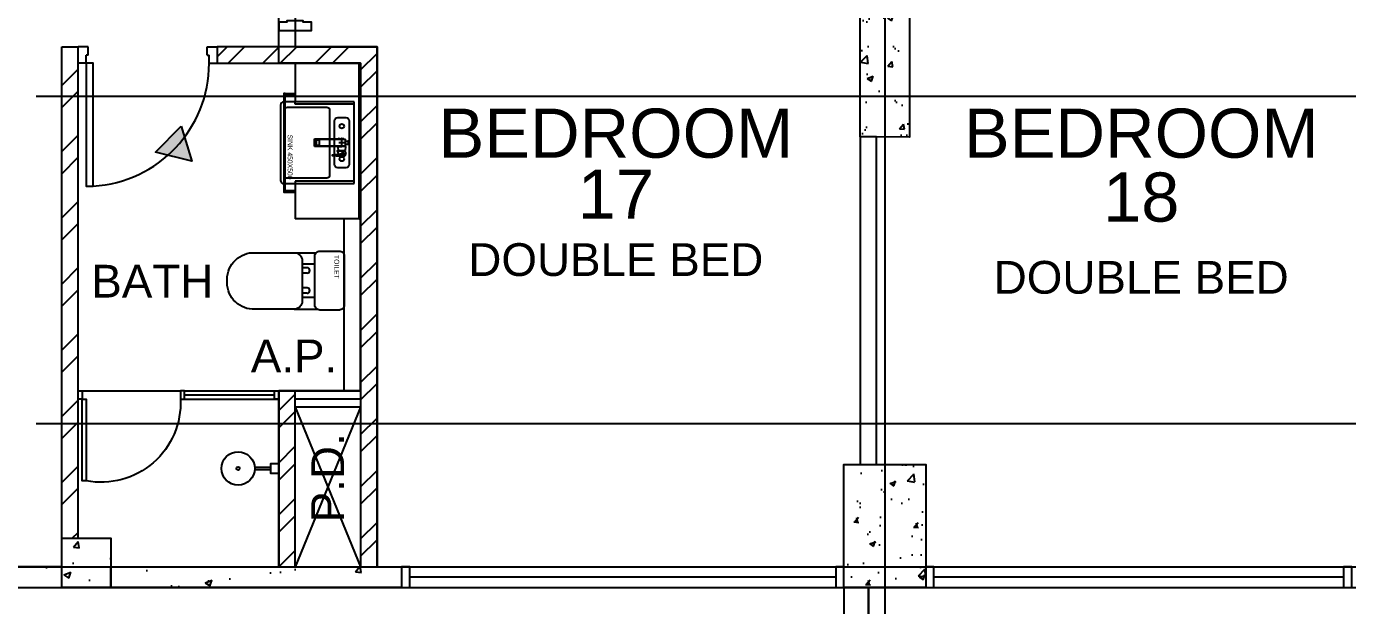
# Model space of a CAD drawing. Header units: millimetres. Extents: x 1500 to 71987, y 7230 to 49618.
# Drawn here: x 22760 to 30825, y 19889 to 23425 of the extents above; entities that cross this region are included whole.
import ezdxf
from ezdxf.enums import TextEntityAlignment as Align

# ---------------------------------------------------------------- set-up
doc = ezdxf.new("R2010")
doc.units = ezdxf.units.MM
doc.header["$MEASUREMENT"] = 0
doc.linetypes.add('CENTERX2', pattern=[101.6, 63.5, -12.7, 12.7, -12.7])
doc.layers.get('0').update_dxf_attribs({"color": 8})
doc.layers.add('00-NONPLOT', color=8, linetype='Continuous', plot=False)
doc.layers.add('LP-Nonplot', color=8, linetype='Continuous', plot=False)
for name, color, linetype in [('Architectural Features', 8, 'Continuous'), ('Default', 8, 'Continuous'), ('Door', 8, 'Continuous'), ('Dry Wall', 8, 'Continuous'), ('FSD', 8, 'Continuous'), ('GBP A.P.', 8, 'Continuous'), ('GBP Text 200', 8, 'Continuous'), ('GBP Text 250', 8, 'Continuous'), ('grid', 8, 'CENTERX2'), ('hatch', 8, 'Continuous'), ('LP-Sanitary', 8, 'Continuous'), ('LP-Sanitary2', 8, 'Continuous'), ('LP-WC', 8, 'Continuous'), ('PD', 8, 'Continuous'), ('PD DOOR', 8, 'Continuous'), ('TEXT', 8, 'Continuous'), ('TEXT Ref', 8, 'Continuous'), ('WALL-NEW', 8, 'Continuous'), ('WALL-STRUCTURE', 8, 'Continuous'), ('WINDOW', 8, 'Continuous'), ('WINDOW-MULLION', 8, 'Continuous'), ('zzz-room mix', 8, 'Continuous')]:
    doc.layers.add(name, color=color, linetype=linetype)
doc.layers.add('LP-Furn built-in', color=8, linetype='Continuous', lineweight=0)
doc.styles.add('BH', font='arial.ttf')
pattern_1 = [(50, (-579051.98, 745630.23), (430.35611, -37.65128), [45, -495]), (355, (-579052, 745630.23), (-83.2508, 451.31528), [36, -396]), (100.4514, (-579016.1, 745627.1), (347.10563, 413.66373), [38.24411, -420.68527]), (46.1842, (-579052, 745750.23), (640.34463, -99.3114), [67.5, -742.5]), (96.6356, (-578998.6, 745741.96), (560.79762, 584.47072), [57.36617, -631.0278]), (351.1842, (-579052, 745750.23), (560.79717, 584.47116), [54, -594]), (21, (-578991.98, 745720.23), (358.14423, -241.57133), [45, -495]), (326, (-578992, 745720.23), (145.9892, 435.09003), [36, -396]), (71.4514, (-578962.13, 745700.1), (504.13358, 193.5183), [38.24411, -420.68527]), (37.5, (-579051.98, 745630.23), (7.295913, 199.736312), [0, -391.2, 0, -402, 0, -397.5]), (7.5, (-579051.98, 745630.23), (157.841722, 236.647027), [0, -229.2, 0, -382.2, 0, -151.5]), (327.5, (-579185.78, 745630.23), (320.293462, -13.532923), [0, -150, 0, -468, 0, -621]), (317.5, (-579245.78, 745630.23), (349.9117, 60.06299), [0, -195, 0, -310.8, 0, -441])]

# ---------------------------------------------------------------- blocks, each defined once
blk = doc.blocks.new('SEANNOT_GROUP2')
at = {"layer": 'Default'}
blk.add_line((81.5, 351.1), (81.5, 317.9), dxfattribs=at)
blk = doc.blocks.new('SEANNOT_GROUP3')
at = {"layer": 'Default'}
blk.add_line((99.8, 335.2), (63.8, 335.2), dxfattribs=at)
blk = doc.blocks.new('ghtfdgd')
at = {"layer": 'LP-Sanitary'}
for p, q in [((79214.2, -115039.6), (79218.2, -114994.6)), ((79215.7, -115019.1), (79215.7, -115005.6)), ((79215.7, -115005.6), (79217.2, -115005.6)), ((79220.2, -114994.6), (79217.1, -115027.9)), ((79220.2, -114994.6), (79218.2, -114994.6)), ((79218.9, -115183.4), (79220.2, -114994.6)), ((79261.1, -114994.6), (79220.2, -114994.6)), ((79230.7, -114993.6), (79230.7, -114979.6)), ((79231.2, -114979.1), (79250.2, -114979.1)), ((79250.2, -114994.1), (79231.2, -114994.1)), ((79238.9, -114994.1), (79238.9, -114994.6)), ((79242.4, -114994.6), (79242.4, -114994.1)), ((79250.7, -114979.6), (79250.7, -114993.6)), ((79263.2, -114994.6), (79261.1, -114994.6)), ((79261.1, -114994.6), (79262.4, -115183.4)), ((79264.2, -115027.9), (79261.1, -114994.6)), ((79263.2, -114994.6), (79288.7, -114996.6)), ((79263.2, -114994.6), (79267.1, -115039.6)), ((79288.7, -115037.7), (79288.7, -114996.6)), ((79290.7, -115009.4), (79290.7, -115000.9)), ((79290.7, -115009.6), (79290.7, -115009.4)), ((79290.7, -115010.3), (79290.7, -115009.6)), ((79290.7, -115044.4), (79290.7, -115010.3)), ((79290.9, -115010.4), (79310.4, -115018.6)), ((79290.9, -115010.4), (79290.9, -115044.5)), ((79310.7, -115017.8), (79291, -115009.5)), ((79291, -115009.5), (79291, -115009.5)), ((79291, -115009.5), (79291, -115009.5)), ((79310.7, -115017.8), (79314.8, -115009.2)), ((79315.2, -115010.7), (79313.6, -115020.4)), ((79315.2, -115010.7), (79317.3, -115050.4)), ((79318, -115050.2), (79316, -115010.5)), ((79317.3, -115002.9), (79318.9, -114997.5)), ((79319.4, -115044.7), (79317.3, -115002.9)), ((79318.7, -114997.4), (79318.9, -114997.5)), ((79319.3, -114997.6), (79318.9, -114997.4)), ((79318.9, -114997.5), (79319.4, -114997.7)), ((79319.4, -114997.7), (79319.4, -115044.7)), ((79319.8, -115045.3), (79319.8, -114998.3)), ((79217.1, -115027.9), (79214.2, -115039.6)), ((79217.1, -115039.6), (79214.2, -115039.6)), ((79217.5, -115184.4), (79217.1, -115027.9)), ((79264.2, -115027.9), (79263.8, -115184.4)), ((79264.2, -115027.9), (79267.1, -115039.6)), ((79267.1, -115039.6), (79264.2, -115039.6)), ((79288.7, -115037.7), (79267.1, -115039.6)), ((79290.7, -115044.7), (79290.7, -115044.4)), ((79290.9, -115044.5), (79310.4, -115036.3)), ((79291, -115044.9), (79310.7, -115036.6)), ((79310.4, -115018.6), (79310.5, -115018.7)), ((79310.4, -115036.3), (79310.5, -115036.2)), ((79310.5, -115018.7), (79310.5, -115027.4)), ((79310.5, -115036.2), (79310.5, -115027.4)), ((79313.5, -115028.9), (79313.5, -115020.8)), ((79313.5, -115020.8), (79317.3, -115050.9)), ((79313.5, -115028.9), (79313.5, -115036.9)), ((79313.5, -115036.9), (79317.3, -115075.5)), ((79313.5, -115037), (79317.3, -115075.5)), ((79313.6, -115020.5), (79313.6, -115020.4)), ((79317.3, -115050.5), (79313.6, -115020.5)), ((79317.3, -115050.4), (79317.3, -115050.5)), ((79317.3, -115051.4), (79317.3, -115063.3)), ((79317.3, -115075.1), (79317.3, -115063.3)), ((79317.7, -115051.6), (79318.9, -115052.3)), ((79317.7, -115063.5), (79317.7, -115051.6)), ((79317.7, -115063.5), (79317.7, -115075.4)), ((79317.7, -115075.4), (79318.9, -115074.8)), ((79319.4, -115051), (79318, -115050.2)), ((79318, -115076), (79319.3, -115075.3)), ((79318.9, -115074.8), (79318.9, -115052.3)), ((79319.4, -115044.7), (79319.4, -115051)), ((79319.8, -115051.6), (79319.8, -115045.3)), ((79319.8, -115051.9), (79319.8, -115051.6)), ((79319.8, -115051.9), (79319.8, -115074.4)), ((79319.8, -115074.4), (79319.8, -115074.6)), ((79225, -115154.8), (79225, -115173.1)), ((79255.3, -115153.8), (79226, -115153.8)), ((79255.3, -115154), (79226, -115154)), ((79256.3, -115173.1), (79256.3, -115154.8)), ((79218.9, -115183.4), (79217.5, -115184.4)), ((79217.5, -115184.4), (79263.8, -115184.4)), ((79262.4, -115183.4), (79218.9, -115183.4)), ((79226, -115174.1), (79255.3, -115174.1)), ((79262.4, -115183.4), (79263.8, -115184.4))]:
    blk.add_line(p, q, dxfattribs=at)
for centre, radius, start, end in [((79231.2, -114979.6), 0.5, 90, 180), ((79231.2, -114993.6), 0.5, 180, 270), ((79250.2, -114979.6), 0.5, 0, 90), ((79250.2, -114993.6), 0.5, 270, 0), ((79280.3, -115017.1), 20, 56.8024, 65.16541), ((79290.9, -115000.9), 0.2, 127.85265, 180), ((79511, -115282.7), 357.7, 125.84981, 127.98251), ((79530.3, -115308.3), 389.7, 125.92638, 127.88363), ((79234, -109870), 5139.5, 270.63577, 270.89969), ((79227.2, -108854.2), 6155.7, 270.59451, 270.81562), ((79288.3, -115009.7), 2.67, 3.1953, 9.33669), ((79301.7, -114992.9), 0.28, 69.68638, 135.20106), ((79314, -115009.4), 0.822, 12.82151, 37.37855), ((79314.7, -115011.5), 2.53, 77.49723, 90.78809), ((79315.1, -115009.5), 0.509, 38.0096, 78.40522), ((84763.2, -116562.2), 5664.7, 164.02206, 164.08854), ((79313.8, -115010.5), 2.18, 358.67427, 36.2852), ((79318.5, -114997.9), 0.689, 55.95421, 80.13248), ((79319, -114998.3), 0.8, 0.00654, 61.47672), ((79240.7, -115019.1), 25, 180, 185.74251), ((79280.3, -115017.1), 20, 294.83459, 301.61275), ((79290.9, -115044.7), 0.2, 180.01397, 293.04704), ((79319.7, -114996.5), 23.1, 247.12521, 247.49949), ((79339.3, -115104.4), 73.6, 112.75714, 112.87481), ((79312.3, -115020.9), 1.23, 6.09456, 11.51592), ((79308.7, -115037.4), 4.84, 5.24499, 7.19277), ((79310.7, -115037.3), 2.83, 5.64545, 8.81471), ((79317.8, -115050.7), 0.54, 62.22165, 149.68726), ((79305.3, -115051.3), 11.9, 359.62289, 2.1624), ((79313.2, -115075.2), 4.12, 356.11976, 1.38136), ((79317.8, -115075.5), 0.494, 177.69922, 295.85307), ((79318.6, -115075.3), 0.938, 181.08912, 220.22046), ((79315.7, -115050), 2.38, 342.31294, 353.97204), ((79317.3, -115050.2), 0.738, 359.2113, 2.9985), ((79319, -115074.6), 0.786, 294.19625, 0.49169), ((79319.1, -115051.6), 0.688, 1.5121, 63.73401)]:
    blk.add_arc(centre, radius, start, end, dxfattribs=at)
for centre, major_axis, ratio, start_param, end_param in [((79290.9, -115000.9), (0.2, 0), 0.870233, 1.308042, 3.141593), ((79290.9, -115009.4), (0.2, 0), 0.870251, 1.333095, 3.141593), ((79290.9, -115010.3), (0.2, 0), 0.5, 3.141593, 4.712389), ((79290.9, -115000.9), (0.123, -0.158), 0.834595, 2.099205, 3.141593), ((79290.9, -115000.9), (0.123, -0.158), 0.834595, 3.141593, 3.165459), ((79290.9, -115010), (0.077, 0.836), 0.04975, 4.217846, 5.325586), ((79301.6, -114992.9), (0.117, -0.162), 0.844851, 2.109561, 3.167674), ((79315.1, -115009.6), (0.173, 0.708), 0.018166, 0.444134, 0.918054), ((79315.3, -115009.6), (0.412, 0.321), 0.549065, 0.513637, 1.195391), ((79315.7, -115010.9), (-0.499, -0.026), 0.868619, 4.118709, 5.82428), ((79316.8, -115003.6), (0.961, -0.275), 0.902908, 1.271288, 1.565184), ((79318.4, -114998), (-0.211, -0.772), 0.117484, 2.694436, 3.141054), ((79318.5, -114998.1), (-0.382, -0.703), 0.237912, 2.705017, 3.14394), ((79319, -114998.3), (-0.382, -0.703), 0.237912, 2.705017, 3.141091), ((79319, -114998.3), (-0.8, 0), 0.876594, 3.141494, 4.164132), ((79290.9, -115044.4), (0.2, 0), 0.5, 3.141593, 4.712389), ((79290.9, -115044.1), (-0.077, 0.836), 0.04975, 2.065339, 3.17308), ((79310.4, -115018.2), (-0.311, -0.737), 0.21898, 1.092037, 2.210933), ((79310.4, -115035.9), (-0.311, 0.737), 0.21898, 2.049556, 3.141593), ((79310.5, -115018.3), (-0.309, -0.738), 0.217421, 1.09135, 2.210755), ((79310.5, -115035.8), (-0.309, 0.738), 0.217421, 2.050243, 3.169648), ((79310.4, -115035.9), (-0.311, 0.737), 0.21898, 3.141593, 3.168451), ((79314.3, -115020.6), (-0.782, -0.167), 0.921627, 5.682069, 6.099643), ((79314.3, -115020.8), (-0.794, -0.099), 0.898005, 5.760928, 6.175764), ((79314.3, -115036.7), (0.793, 0.106), 0.789486, 3.026004, 3.133916), ((79314.3, -115036.9), (0.796, 0.077), 0.827125, 3.057559, 3.141593), ((79317.8, -115050.6), (-0.5, -0.016), 0.857677, 4.139605, 5.842177), ((79317.8, -115050.9), (-0.5, -0.02), 0.273668, 4.356492, 6.23412), ((79317.8, -115063.3), (-0.5, 0), 0.5, 0.054498, 1.448623), ((79317.8, -115075.5), (-0.494, 0.079), 0.969108, 0.192451, 2.070079), ((79319, -115045.3), (-0.8, 0), 0.876594, 3.141494, 4.164132), ((79226, -115154.8), (-1, 0), 0.992546, 4.712389, 6.283185), ((79226, -115154.9), (1, 0), 0.890286, 1.570796, 3.141593), ((79255.3, -115154.8), (-1, 0), 0.992546, 3.141593, 4.712389), ((79255.3, -115154.9), (1, 0), 0.890286, 0, 1.570796), ((79226, -115173.1), (1, 0), 0.992546, 3.141593, 4.712389), ((79255.3, -115173.1), (1, 0), 0.992546, 4.712389, 6.283185)]:
    blk.add_ellipse(centre, major_axis=major_axis, ratio=ratio, start_param=start_param, end_param=end_param, dxfattribs=at)
for points, knots in [([(79291, -115009.5), (79291, -115009.5), (79290.9, -115009.5), (79290.8, -115009.6), (79290.7, -115009.6), (79290.7, -115009.6)], [0, 0, 0, 0, 0.5, 0.5, 1, 1, 1, 1]), ([(79291, -115000.7), (79291, -115000.8), (79291, -115000.8), (79291, -115000.9), (79291, -115001.2), (79291, -115001.4), (79291, -115001.7), (79291, -115002.7), (79291, -115003.8), (79291, -115004.8), (79291, -115006.3), (79291, -115007.8), (79291, -115009.2)], [0, 0, 0, 0, 0.02306, 0.02306, 0.02306, 0.115301, 0.115301, 0.115301, 0.484264, 0.484264, 0.484264, 1, 1, 1, 1]), ([(79301.6, -114992.7), (79301.9, -114992.8), (79302.2, -114992.9), (79302.5, -114993), (79305, -114993.6), (79307.5, -114994.3), (79310.1, -114995), (79312.9, -114995.8), (79315.8, -114996.6), (79318.7, -114997.4)], [0, 0, 0, 0, 0.051688, 0.051688, 0.051688, 0.494848, 0.494848, 0.494848, 1, 1, 1, 1]), ([(79314.8, -115009.2), (79314.8, -115009.2), (79314.9, -115009.2), (79314.9, -115009.2), (79315, -115009.2), (79315, -115009.2), (79315.1, -115009.2), (79315.2, -115009.2)], [0, 0, 0, 0, 0.25, 0.25, 0.5, 0.5, 1, 1, 1, 1]), ([(79317.1, -115002.7), (79317, -115003), (79316.9, -115003.3), (79316.8, -115003.6), (79316.5, -115004.7), (79316.2, -115005.8), (79315.9, -115006.9), (79315.7, -115007.6), (79315.4, -115008.3), (79315.2, -115009)], [0, 0, 0, 0, 0.131954, 0.131954, 0.131954, 0.659772, 0.659772, 0.659772, 1, 1, 1, 1]), ([(79315.2, -115009.2), (79315.2, -115009.2), (79315.2, -115009.2), (79315.2, -115009.2), (79315.2, -115009.2), (79315.2, -115009.2)], [0, 0, 0, 0, 0.5, 0.5, 1, 1, 1, 1]), ([(79315.2, -115009.2), (79315.3, -115009.3), (79315.3, -115009.4), (79315.3, -115009.5), (79315.3, -115009.6), (79315.3, -115009.8), (79315.3, -115009.8), (79315.3, -115009.9), (79315.3, -115010), (79315.2, -115010.2), (79315.2, -115010.3), (79315.2, -115010.5), (79315.2, -115010.6), (79315.2, -115010.7)], [0, 0, 0, 0, 0.125, 0.125, 0.25, 0.25, 0.375, 0.375, 0.5, 0.5, 0.75, 0.75, 1, 1, 1, 1]), ([(79318.7, -114997.4), (79318.6, -114997.5), (79318.6, -114997.7), (79318.5, -114997.9), (79318.2, -114999), (79317.9, -115000.1), (79317.5, -115001.2), (79317.4, -115001.7), (79317.2, -115002.2), (79317.1, -115002.7)], [0, 0, 0, 0, 0.095324, 0.095324, 0.095324, 0.707603, 0.707603, 0.707603, 1, 1, 1, 1]), ([(79310.5, -115018.7), (79310.9, -115018.8), (79311.2, -115019), (79311.9, -115019.4), (79312.2, -115019.7), (79312.8, -115020.1), (79313, -115020.3), (79313.4, -115020.5), (79313.5, -115020.5), (79313.5, -115020.7)], [0, 0, 0, 0, 0.25, 0.25, 0.5, 0.5, 0.75, 0.75, 1, 1, 1, 1]), ([(79310.5, -115036.2), (79310.9, -115036.1), (79311.2, -115035.9), (79311.9, -115035.6), (79312.2, -115035.5), (79312.8, -115035.6), (79313, -115035.7), (79313.4, -115036.2), (79313.5, -115036.5), (79313.5, -115036.8)], [0, 0, 0, 0, 0.25, 0.25, 0.5, 0.5, 0.75, 0.75, 1, 1, 1, 1]), ([(79313.6, -115020.4), (79313.5, -115020.2), (79313.5, -115020), (79313.3, -115019.6), (79313.2, -115019.3), (79312.7, -115018.8), (79312.3, -115018.6), (79311.6, -115018.2), (79311.2, -115018), (79310.8, -115017.9)], [0, 0, 0, 0, 0.25, 0.25, 0.5, 0.5, 0.75, 0.75, 1, 1, 1, 1]), ([(79310.8, -115036.5), (79311, -115036.5), (79311.3, -115036.3), (79311.8, -115036.2), (79312.2, -115036.1), (79312.5, -115036), (79312.8, -115036), (79313, -115036), (79313.1, -115036.1), (79313.2, -115036.2), (79313.4, -115036.3), (79313.5, -115036.6), (79313.5, -115036.7), (79313.5, -115036.8)], [0, 0, 0, 0, 0.124812, 0.2213171, 0.3092796, 0.3899271, 0.4711589, 0.5451559, 0.6166529, 0.6889172, 0.7974179, 0.8896188, 0.9816515, 0.9816515, 0.9816515, 0.9816515]), ([(79317.3, -115050.5), (79317.3, -115050.5), (79317.3, -115050.5), (79317.3, -115050.6), (79317.3, -115050.6), (79317.3, -115050.7), (79317.3, -115050.8), (79317.3, -115050.9)], [0, 0, 0, 0, 0.25, 0.25, 0.5, 0.5, 1, 1, 1, 1]), ([(79317.3, -115051.4), (79317.3, -115051.5), (79317.3, -115051.5), (79317.5, -115051.6), (79317.6, -115051.6), (79317.7, -115051.6)], [0, 0, 0, 0, 0.5, 0.5, 1, 1, 1, 1]), ([(79317.3, -115075.1), (79317.3, -115075.2), (79317.3, -115075.2), (79317.5, -115075.3), (79317.6, -115075.3), (79317.7, -115075.4)], [0, 0, 0, 0, 0.5, 0.5, 1, 1, 1, 1]), ([(79317.7, -115051.6), (79317.7, -115051.6), (79317.7, -115051.5), (79317.8, -115051.4), (79317.8, -115051.3), (79317.8, -115051.1), (79317.8, -115051), (79317.9, -115050.9), (79317.9, -115050.8), (79317.9, -115050.7)], [0, 0, 0, 0, 0.25, 0.25, 0.5, 0.5, 0.75, 0.75, 1, 1, 1, 1]), ([(79319.4, -115051), (79319.4, -115051), (79319.4, -115051), (79319.4, -115051), (79319.4, -115051), (79319.4, -115051), (79319.4, -115051), (79319.4, -115051.1), (79319.4, -115051.1), (79319.4, -115051.2), (79319.4, -115051.2), (79319.3, -115051.3), (79319.3, -115051.3), (79319.3, -115051.4), (79319.3, -115051.5), (79319.2, -115051.6), (79319.2, -115051.6), (79319.1, -115051.7), (79319.1, -115051.8), (79319, -115051.9), (79319, -115052), (79318.9, -115052.1), (79318.9, -115052.1), (79318.9, -115052.2), (79318.9, -115052.3), (79318.9, -115052.3), (79318.9, -115052.3), (79318.9, -115052.3), (79318.9, -115052.3), (79318.9, -115052.3), (79318.9, -115052.3)], [0, 0, 0, 0, 0.000034, 0.000034, 0.000034, 0.03445, 0.03445, 0.03445, 0.175251, 0.175251, 0.175251, 0.317196, 0.317196, 0.317196, 0.479622, 0.479622, 0.479622, 0.662074, 0.662074, 0.662074, 0.829132, 0.829132, 0.829132, 0.958486, 0.958486, 0.958486, 0.999966, 0.999966, 0.999966, 1, 1, 1, 1]), ([(79319.8, -115051.9), (79319.8, -115052), (79319.7, -115052), (79319.7, -115052.1), (79319.6, -115052.2), (79319.4, -115052.3), (79319.3, -115052.3), (79319.1, -115052.3), (79319, -115052.3), (79318.9, -115052.3)], [0, 0, 0, 0, 0.25, 0.25, 0.5, 0.5, 0.75, 0.75, 1, 1, 1, 1]), ([(79319.8, -115074.4), (79319.8, -115074.5), (79319.7, -115074.5), (79319.7, -115074.6), (79319.6, -115074.7), (79319.4, -115074.8), (79319.3, -115074.8), (79319.1, -115074.8), (79319, -115074.8), (79318.9, -115074.8)], [0, 0, 0, 0, 0.25, 0.25, 0.5, 0.5, 0.75, 0.75, 1, 1, 1, 1]), ([(79319.3, -115075.3), (79319.3, -115075.3), (79319.3, -115075.3), (79319.2, -115075.3), (79319.2, -115075.3), (79319.1, -115075.3), (79319.1, -115075.2), (79319, -115075.2), (79319, -115075.1), (79318.9, -115075.1), (79318.9, -115075), (79318.9, -115074.9), (79318.9, -115074.9), (79318.9, -115074.9), (79318.9, -115074.8), (79318.9, -115074.8), (79318.9, -115074.8), (79318.9, -115074.8), (79318.9, -115074.8)], [0.3296223, 0.3296223, 0.3296223, 0.3296223, 0.4796217, 0.4796217, 0.4796217, 0.6620737, 0.6620737, 0.6620737, 0.829132, 0.829132, 0.829132, 0.9584856, 0.9584856, 0.9584856, 0.9999655, 0.9999655, 0.9999655, 1, 1, 1, 1])]:
    blk.add_open_spline(points, degree=3, knots=knots, dxfattribs=at)
for points, degree in [([(79301.8, -114992.7), (79301.7, -114992.6), (79301.7, -114992.7), (79301.6, -114992.7)], 3), ([(79318.6, -114997.3), (79316.3, -114996.6), (79310.7, -114995.1), (79301.8, -114992.7)], 3), ([(79313.5, -115028.9), (79313.5, -115028.4), (79313.4, -115028), (79312.3, -115027.4), (79311.4, -115027.4), (79310.5, -115027.4)], 5), ([(79317.9, -115075.9), (79317.9, -115076), (79318, -115076), (79318, -115075.9)], 3)]:
    blk.add_open_spline(points, degree=degree, dxfattribs=at)
at = {"layer": 'LP-Nonplot'}
for name in ['SEANNOT_GROUP2', 'SEANNOT_GROUP3']:
    blk.add_blockref(name, (79159.1, -115352.3), dxfattribs=at)
blk = doc.blocks.new('SINK')
at = {"layer": '00-NONPLOT'}
for p, q in [((-75421.8, -44774), (-75421.8, -45134)), ((-74951.8, -44774), (-74951.8, -45134)), ((-75421.8, -45134), (-75436.8, -45134)), ((-74951.8, -45134), (-74936.8, -45134))]:
    blk.add_line(p, q, dxfattribs=at)
blk.add_lwpolyline([(-75321.1, -44804.3), (-75053.8, -44804.3, -0.414214), (-75033.8, -44824.3), (-75033.8, -44873.8, -0.414214), (-75053.8, -44893.8), (-75321.1, -44893.8, -0.414214), (-75341.1, -44873.8), (-75341.1, -44824.3, -0.414214)], format="xyb", close=True, dxfattribs=at)
for centre in [(-75287.6, -44849), (-75087.4, -44849)]:
    blk.add_circle(centre, 13.4, dxfattribs=at)
at = {"layer": 'LP-Sanitary'}
blk.add_line((-74936.8, -44774), (-75436.8, -44774), dxfattribs=at)
blk.add_lwpolyline([(-75436.8, -44774), (-75436.8, -45203.2, 0.414214), (-75416.8, -45223.2), (-74956.8, -45223.2, 0.414214), (-74936.8, -45203.2), (-74936.8, -44774)], format="xyb", dxfattribs=at)
blk.add_lwpolyline([(-75401.8, -44941.1), (-75401.8, -45183.3, 0.414117), (-75381.8, -45203.2), (-74991.8, -45203.2, 0.41431), (-74971.8, -45183.2), (-74971.8, -44941.1, 0.414117), (-74991.8, -44921.1), (-75381.8, -44921.1, 0.41431)], format="xyb", close=True, dxfattribs=at)
at = {"layer": 'LP-Furn built-in'}
blk.add_blockref('ghtfdgd', (-154427.4, 70168.1), dxfattribs=at)
at = {"layer": '00-NONPLOT', "insert": (-75236.2, -45149.9), "char_height": 30, "width": 702.887, "attachment_point": 1, "rotation": 0}
blk.add_mtext('SINK 450X500', dxfattribs=at)
blk = doc.blocks.new('pln_sink 1100x380')
at = {"ltscale": 1000}
for p, q in [((0, 0), (400, 0)), ((400, 0), (400, -235)), ((459.9, -184.9), (400, -184.9)), ((459.9, -194.9), (400, -194.9)), ((400, -735), (400, -950)), ((459.9, -776.6), (400, -776.6)), ((459.9, -786.6), (400, -786.6)), ((0, -950), (400, -950))]:
    blk.add_line(p, q, dxfattribs=at)
for points in [[(10, -950), (10, 0), (0, 0), (0, -950), (10, -950)], [(10, 0), (10, -950), (0, -950), (0, 0), (10, 0)]]:
    blk.add_lwpolyline(points, dxfattribs=at)
at = {"ltscale": 200}
blk.add_lwpolyline([(459.9, -184.9), (468.4, -184.9), (468.4, -786.6), (459.9, -786.6)], close=True, dxfattribs=at)
at = {"layer": 'LP-Furn built-in', "extrusion": (0, 0, -1), "zscale": -1, "rotation": 270}
blk.add_blockref('SINK', (44734, -75671.8), dxfattribs=at)
blk = doc.blocks.new('pln_shower head')
at = {"ltscale": 100}
for points in [[(101, 9.1), (200, 9.1)], [(101, -5.9), (200, -5.9)]]:
    blk.add_lwpolyline(points, dxfattribs=at)
at = {"ltscale": 0.5}
blk.add_lwpolyline([(248, 30.1), (248, -29.9), (200, -29.9), (200, 30.1)], close=True, dxfattribs=at)
at = {"ltscale": 100}
blk.add_circle((0, 0), 101.9, dxfattribs=at)
at = {"layer": '00-NONPLOT'}
blk.add_circle((0, 0), 10, dxfattribs=at)
blk = doc.blocks.new('pln_toilet')
for p, q in [((-170.1, -306.5), (-170.1, -171.6)), ((-78.2, -226.9), (-78.2, -256.5)), ((-45, -226.9), (-45, -256.5)), ((44.7, -226.9), (44.7, -256.5)), ((77.9, -226.9), (77.9, -256.5)), ((175.5, -306.5), (175.5, -165.2))]:
    blk.add_line(p, q)
for points in [[(180, -30), (180, -149.3, -0.414214), (150, -179.3), (-150, -179.3, -0.414214), (-180, -149.3), (-180, -30, -0.414214), (-150, 0), (150, 0, -0.414214)], [(175.5, -306.5), (175.5, -545.1, -0.424695), (14, -715.1), (-7.8, -715.1, -0.423698), (-170.1, -545.1), (-170.1, -306.5, -0.414214), (-120.1, -256.5), (125.5, -256.5, -0.414214)]]:
    blk.add_lwpolyline(points, format="xyb", close=True)
for points in [[(-101.9, -256.5), (-101.9, -179.3)], [(102.9, -179.3), (102.9, -256.5)]]:
    blk.add_lwpolyline(points)
for centre in [(-61.6, -226.9), (61.3, -226.9)]:
    blk.add_arc(centre, 16.6, 0, 180)
at = {"layer": '00-NONPLOT', "insert": (-155.8, -31.2), "char_height": 30, "width": 702.887, "attachment_point": 1}
blk.add_mtext('TOILET', dxfattribs=at)
blk = doc.blocks.new('A$C65CE4B9A')
at = {"layer": 'grid', "ltscale": 200}
for p, q in [((-41000, 10500), (-41000, -20450)), ((-66500, -12450), (0, -12450)), ((-66500, -14450), (0, -14450)), ((-66500, -15450), (0, -15450))]:
    blk.add_line(p, q, dxfattribs=at)

msp = doc.modelspace()

# ---------------------------------------------------------------- hatches: boundary and pattern name
at = {"layer": 'FSD'}
msp.add_hatch(color=256, dxfattribs=at).paths.add_polyline_path([(23703.6, 22815.7), (23769.2, 22601.7), (23546.7, 22658.2)])
at = {"layer": 'hatch'}
h = msp.add_hatch(dxfattribs=at)
h.set_pattern_fill('AR-CONC', color=256, scale=2, style=0)
h.set_pattern_definition([(50, (3040.7, 16719.86), (364.3693, -31.8782), [38.1, -419.1]), (355, (3040.7, 16719.86), (-70.4857, 382.1133), [30.48, -335.28]), (100.451, (3071.06, 16717.2), (293.885, 350.2334), [32.38, -356.18]), (46.1842, (3040.7, 16821.46), (542.158, -84.085), [57.15, -628.65]), (96.6356, (3085.9, 16814.45), (474.808, 494.851), [48.57, -534.27]), (351.184, (3040.7, 16821.46), (474.809, 494.85), [45.72, -502.92]), (21, (3091.5, 16796.06), (303.2298, -204.531), [38.1, -419.1]), (326, (3091.5, 16796.06), (123.604, 368.376), [30.48, -335.28]), (71.4514, (3116.77, 16779), (426.833, 163.8457), [32.38, -356.18]), (37.5, (3040.7, 16719.86), (6.1772, 169.1101), [0, -331.216, 0, -340.36, 0, -336.55]), (7.5, (3040.7, 16719.86), (133.6393, 200.3611), [0, -194.056, 0, -323.596, 0, -128.27]), (327.5, (2927.42, 16719.86), (271.1812, -11.4575), [0, -127, 0, -396.24, 0, -525.78]), (317.5, (2876.62, 16719.86), (296.2584, 50.853), [0, -165.1, 0, -263.144, 0, -373.38])])
h.paths.add_polyline_path([(27850, 22750.1), (27850, 25799.9), (28150, 25799.8), (28150, 22749.8)])
h = msp.add_hatch(dxfattribs=at)
h.set_pattern_fill('ANSI32', color=256, scale=30, style=0)
h.set_pattern_definition([(45, (2890.7, 16720.07), (-202.0558, 202.0558), []), (45, (3025.4, 16720.07), (-202.0558, 202.0558), [])])
h.paths.add_polyline_path([(23075, 23300), (22975, 23300), (22975, 20300), (23075, 20300)])
h = msp.add_hatch(dxfattribs=at)
h.set_pattern_fill('ANSI32', color=256, scale=600, style=0)
h.set_pattern_definition([(45, (323672.64, -85897.09), (-159.09903, 159.09903), []), (45, (323778.7, -85897.09), (-159.09903, 159.09903), [])])
edge = h.paths.add_edge_path()
edge.add_line((24900, 20125.1), (24900, 20125))
edge.add_line((24900, 20125), (24900, 20125))
edge.add_line((24900, 20125), (24900, 23300.1))
edge.add_line((24900, 23300.1), (24300, 23300.1))
edge.add_line((24300, 23300.1), (23925, 23299.9))
edge.add_line((23925, 23299.9), (23925, 23199.9))
edge.add_line((23925, 23199.9), (24800, 23200.1))
edge.add_line((24800, 23200.1), (24800, 21200))
edge.add_line((24800, 21200), (24800, 20125))
h = msp.add_hatch(dxfattribs=at)
h.set_pattern_fill('ANSI32', color=256, scale=600, style=0)
h.set_pattern_definition([(45, (24300, 20125), (-159.1, 159.1), []), (45, (24406.07, 20125), (-159.1, 159.1), [])])
h.paths.add_polyline_path([(24300, 21200), (24400, 21200), (24400, 20125), (24300, 20125)])
h = msp.add_hatch(dxfattribs=at)
h.set_pattern_fill('AR-CONC', color=256, scale=2, style=0)
h.set_pattern_definition([(50, (-576161.28, 762350.3), (364.36934, -31.87817), [38.1, -419.1]), (355, (-576161.28, 762350.3), (-70.48565, 382.11329), [30.48, -335.28]), (100.451, (-576130.9, 762347.65), (293.885, 350.23338), [32.38, -356.18]), (46.1842, (-576161.3, 762451.9), (542.15808, -84.08466), [57.15, -628.65]), (96.6356, (-576116.1, 762444.9), (474.80847, 494.8511), [48.57, -534.27]), (351.184, (-576161.3, 762451.9), (474.8092, 494.85024), [45.72, -502.92]), (21, (-576110.48, 762426.5), (303.22976, -204.53104), [38.1, -419.1]), (326, (-576110.48, 762426.5), (123.60406, 368.37593), [30.48, -335.28]), (71.4514, (-576085.2, 762409.46), (426.83298, 163.84572), [32.38, -356.18]), (37.5, (-576161.28, 762350.3), (6.177207, 169.110078), [0, -331.216, 0, -340.36, 0, -336.55]), (7.5, (-576161.28, 762350.3), (133.639325, 200.36115), [0, -194.056, 0, -323.596, 0, -128.27]), (327.5, (-576274.56, 762350.3), (271.18119, -11.457488), [0, -127, 0, -396.24, 0, -525.78]), (317.5, (-576325.36, 762350.3), (296.25836, 50.85298), [0, -165.1, 0, -263.144, 0, -373.38])])
h.paths.add_polyline_path([(27750, 20000), (27750, 20750), (28250, 20750), (28250, 20000)])
h = msp.add_hatch(dxfattribs=at)
h.set_pattern_fill('AR-CONC', color=256, scale=60, style=0)
h.set_pattern_definition(pattern_1)
h.paths.add_polyline_path([(22975, 20300), (23275, 20300), (23275, 20000), (22975, 20000)])
h = msp.add_hatch(dxfattribs=at)
h.set_pattern_fill('AR-CONC', color=256, scale=60, style=0)
h.set_pattern_definition([(50, (22375, 20000), (430.36, -37.65), [45, -495]), (355, (22375, 20000), (-83.25, 451.3), [36, -396]), (100.45, (22410.86, 19996.86), (347.1, 413.66), [38.24, -420.69]), (46.18, (22375, 20120), (640.34, -99.3), [67.5, -742.5]), (96.64, (22428.36, 20111.7), (560.8, 584.5), [57.37, -631.03]), (351.18, (22375, 20120), (560.8, 584.5), [54, -594]), (21, (22435, 20090), (358.14, -241.57), [45, -495]), (326, (22435, 20090), (146, 435.1), [36, -396]), (71.45, (22464.85, 20069.87), (504.13, 193.52), [38.24, -420.69]), (37.5, (22375, 20000), (7.296, 199.736), [0, -391.2, 0, -402, 0, -397.5]), (7.5, (22375, 20000), (157.84, 236.65), [0, -229.2, 0, -382.2, 0, -151.5]), (327.5, (22241.2, 20000), (320.293, -13.533), [0, -150, 0, -468, 0, -621]), (317.5, (22181.2, 20000), (349.91, 60.06), [0, -195, 0, -310.8, 0, -441])])
h.paths.add_polyline_path([(22975, 20125), (22375, 20125), (22375, 20000), (22975, 20000)])
h = msp.add_hatch(dxfattribs=at)
h.set_pattern_fill('AR-CONC', color=256, scale=60, style=0)
h.set_pattern_definition(pattern_1)
h.paths.add_polyline_path([(23275, 20000), (23275, 20125), (25050, 20125), (25050, 20000)])

# ---------------------------------------------------------------- linework, layer by layer
at = {"layer": 'Architectural Features', "ltscale": 50, "elevation": 0}
msp.add_lwpolyline([(27900, 20000), (27900, 19500), (18399.9, 19500), (18399.9, 20500)], dxfattribs=at)
at = {"layer": 'Architectural Features', "ltscale": 50}
msp.add_lwpolyline([(27750, 20000), (27750, 19500), (27900, 19500), (27900, 20000)], dxfattribs=at)
at = {"layer": 'Door'}
for p, q in [((23137.5, 23300), (23075, 23300)), ((23137.5, 23300), (23075, 23300)), ((23125, 23200), (23125, 23250)), ((23137.5, 23250), (23125, 23250)), ((23125, 23200), (23125, 23250)), ((23137.5, 23250), (23125, 23250)), ((23137.5, 23250), (23137.5, 23300)), ((23137.5, 23250), (23137.5, 23300)), ((23862.5, 23250), (23862.5, 23300)), ((23862.5, 23300), (23925, 23300)), ((23862.5, 23250), (23862.5, 23300)), ((23862.5, 23300), (23925, 23300)), ((23862.5, 23250), (23875, 23250)), ((23862.5, 23250), (23875, 23250)), ((23875, 23200), (23875, 23250)), ((23875, 23200), (23875, 23250)), ((23125, 23200), (23075, 23200)), ((23125, 23200), (23075, 23200)), ((23875, 23200), (23925, 23200)), ((23875, 23200), (23925, 23200))]:
    msp.add_line(p, q, dxfattribs=at)
for points in [[(24300, 23400), (24500, 23400), (24500, 23450), (24450, 23450), (24450, 23460), (24350, 23460), (24350, 23450), (24300, 23450), (24300, 23400), (24500, 23400)], [(23125, 23200), (23125, 22450), (23167.1, 22450), (23167.1, 23200), (23125, 23200)], [(23125, 23200), (23125, 22450), (23167.1, 22450), (23167.1, 23200), (23125, 23200)]]:
    msp.add_lwpolyline(points, dxfattribs=at)
msp.add_arc((23123.8, 23199.9), 751.2, 273.30285, 0.00669, dxfattribs=at)
msp.add_arc((23123.8, 23199.9), 751.2, 273.30285, 0.00669, dxfattribs=at)
at = {"layer": 'Dry Wall'}
for points in [[(24300, 23400), (24399.9, 23400), (24399.9, 23300.1), (24300, 23300.1)], [(27950, 22750.1), (27850, 22750.1), (27850, 20750.1), (27950, 20750.1)]]:
    msp.add_lwpolyline(points, close=True, dxfattribs=at)
at = {"layer": 'FSD', "ltscale": 5}
msp.add_lwpolyline([(23703.6, 22815.7), (23769.2, 22601.7), (23546.7, 22658.2)], close=True, dxfattribs=at)
at = {"layer": 'LP-Sanitary'}
for points in [[(23100, 21150), (23075, 21150), (23075, 21200), (23100, 21200)], [(23125, 20650), (23100, 20650), (23100, 21150), (23125, 21150)], [(23700, 21150), (23725, 21150), (23725, 21200), (23700, 21200)]]:
    msp.add_lwpolyline(points, close=True, dxfattribs=at)
for points in [[(23100, 21200), (23700, 21200)], [(23725, 21200), (24300, 21200), (24300, 21175)], [(23725, 21175), (24275, 21175)], [(23725, 21150), (24300, 21150), (24300, 21150)], [(24275, 21200), (24300, 21200), (24300, 21150), (24275, 21150), (24275, 21200)]]:
    msp.add_lwpolyline(points, dxfattribs=at)
msp.add_lwpolyline([(23700, 21150, -0.484654), (23125, 20650.5)], format="xyb", dxfattribs=at)
at = {"layer": 'LP-WC'}
msp.add_lwpolyline([(24700, 21200), (24700, 22250)], dxfattribs=at)
at = {"layer": 'PD'}
for points in [[(24800, 21200), (24400, 21200)], [(24800, 21100), (24400, 21100)]]:
    msp.add_lwpolyline(points, dxfattribs=at)
at = {"layer": 'PD', "ltscale": 20}
for points in [[(24800, 21100), (24400, 20125)], [(24400, 21100), (24800, 20125)]]:
    msp.add_lwpolyline(points, dxfattribs=at)
at = {"layer": 'PD DOOR'}
msp.add_lwpolyline([(24800, 21150.1), (24400, 21150)], dxfattribs=at)
at = {"layer": 'WALL-NEW'}
for points in [[(22975, 20300), (22975, 23300)], [(22975, 23300), (23075, 23300)], [(23075, 20300), (23075, 23300)], [(24900, 20125), (24900, 23300.1), (24300, 23300.1), (23925, 23299.9), (23925, 23199.9), (24800, 23200.1), (24800, 21200), (24800, 20125)], [(24400, 20125), (24400, 21200), (24400, 21200), (24300, 21200), (24300, 20125)]]:
    msp.add_lwpolyline(points, dxfattribs=at)
for points in [[(22975, 20125), (22375, 20125), (22375, 20000), (22975, 20000)], [(23275, 20000), (23275, 20125), (25050, 20125), (25050, 20000), (23275, 20000)]]:
    msp.add_lwpolyline(points, close=True, dxfattribs=at)
at = {"layer": 'WALL-STRUCTURE'}
msp.add_line((22975, 20000), (22975, 20000), dxfattribs=at)
for points in [[(27850, 22750.1), (27850, 25799.9), (28150, 25799.8), (28150, 22749.8), (27850, 22750.1)], [(27750, 20000), (27750, 20750), (28250, 20750), (28250, 20000), (27750, 20000)]]:
    msp.add_lwpolyline(points, dxfattribs=at)
msp.add_lwpolyline([(22975, 20300), (23275, 20300), (23275, 20000), (22975, 20000)], close=True, dxfattribs=at)
at = {"layer": 'WINDOW'}
for points in [[(25100, 20125), (27700, 20125)], [(28300, 20125), (30800, 20125)], [(27700, 20062.5), (25100, 20062.5)], [(30800, 20062.5), (28300, 20062.5)], [(25100, 20000.1), (27700, 20000.1)], [(28300, 20000), (30800, 20000)]]:
    msp.add_lwpolyline(points, dxfattribs=at)
at = {"layer": 'WINDOW-MULLION', "ltscale": 100}
for points in [[(25100, 20000), (25100, 20125), (25050, 20125), (25050, 20000)], [(27750, 20000), (27750, 20125), (27700, 20125), (27700, 20000)], [(28300, 20000), (28300, 20125), (28250, 20125), (28250, 20000)]]:
    msp.add_lwpolyline(points, close=True, dxfattribs=at)
at = {"layer": 'WINDOW-MULLION', "ltscale": 100, "elevation": 0}
msp.add_lwpolyline([(30850, 20000), (30850, 20125), (30800, 20125), (30800, 20000)], close=True, dxfattribs=at)
at = {"layer": 'zzz-room mix'}
for points in [[(23175, 26450), (23175, 24300), (19100, 24300), (19100, 20125), (22975, 20125), (24300, 20125), (24300, 21200), (24800, 21200), (24800, 23200), (24300, 23200), (24300, 26450)], [(24400, 26450), (24400, 23300.1), (24900, 23300.1), (24900, 20125), (45750, 20125), (45750, 21000), (46050, 21000), (46050, 23750), (46050, 26450), (40550, 26450), (40550, 25800), (39450, 25800), (39450, 26450), (34550, 26450), (34550, 25800), (33450, 25800), (33450, 26450), (28450, 26450), (28450, 25699.6), (27350, 25699.6), (27350, 26450)]]:
    msp.add_lwpolyline(points, close=True, dxfattribs=at)

# ---------------------------------------------------------------- block references
at = {"layer": 'LP-Sanitary', "rotation": 9.155388334729972e-05}
msp.add_blockref('pln_shower head', (24052.1, 20725.9), dxfattribs=at)
at = {"layer": 'LP-Sanitary2', "xscale": -1}
msp.add_blockref('pln_sink 1100x380', (24800, 23200), dxfattribs=at)
at = {"layer": 'LP-Sanitary2', "rotation": 270}
msp.add_blockref('pln_toilet', (24700, 21873.5), dxfattribs=at)
at = {"layer": 'TEXT Ref'}
msp.add_blockref('A$C65CE4B9A', (69000, 35450), dxfattribs=at)

# ---------------------------------------------------------------- texts
at = {"layer": 'GBP A.P.', "style": 'BH'}
msp.add_text('A.P.', height=200, rotation=0.00004, dxfattribs=at).set_placement((24393.4, 21312.8), align=Align.CENTER)
at = {"layer": 'GBP Text 200', "style": 'BH'}
for s, p in [('DOUBLE BED', (26357.9, 21901.3)), ('BATH', (23528.3, 21769.5)), ('DOUBLE BED', (29565.2, 21793.1))]:
    msp.add_text(s, height=200, dxfattribs=at).set_placement(p, align=Align.CENTER)
at = {"layer": 'GBP Text 250', "style": 'BH'}
for s, p in [('BEDROOM', (26357.9, 22623.4)), ('BEDROOM', (29565.2, 22623.4)), ('17', (26357.9, 22251.3)), ('18', (29565.2, 22233.1))]:
    msp.add_text(s, height=300, dxfattribs=at).set_placement(p, align=Align.CENTER)
at = {"layer": 'TEXT', "style": 'BH'}
msp.add_text('P.D.', height=200, rotation=90, dxfattribs=at).set_placement((24698.9, 20669.2), align=Align.CENTER)

doc.saveas('drawing.dxf')
